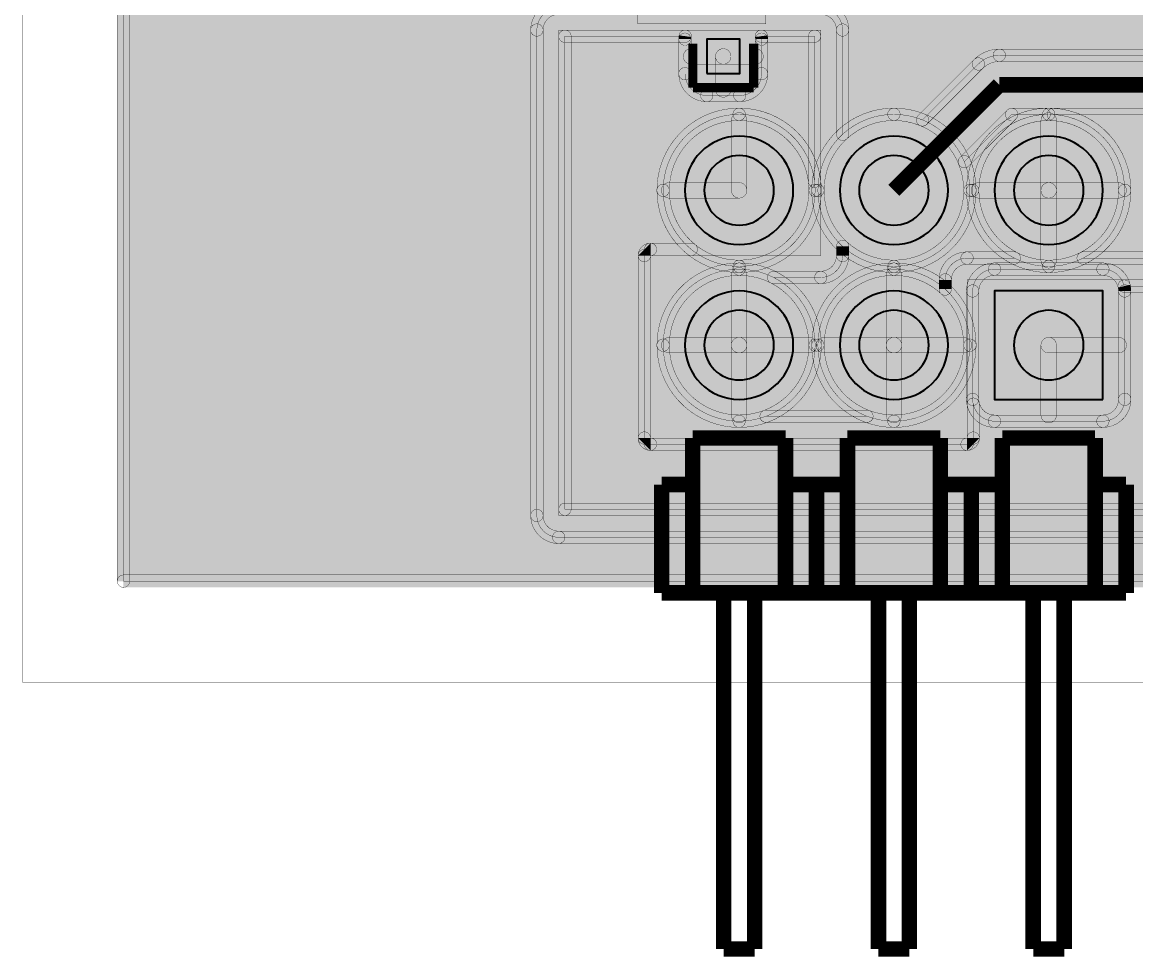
# Model space of a CAD drawing. Header units: millimetres. Extents: x -1.3 to 38.5, y -5.8 to 28.1.
# Drawn here: x -1.3 to 16.97, y -5.8 to 9.53 of the extents above; entities that cross this region are included whole.
import ezdxf

# ---------------------------------------------------------------- set-up
doc = ezdxf.new("R2010")
doc.units = ezdxf.units.MM
for name, color, linetype, true_color in [('Bottom Layer', 7, 'Continuous', 0x008400), ('Hole Layer', 7, 'Continuous', 0xc2c2c2), ('Top Layer', 7, 'Continuous', 0xff0000), ('Top Silkscreen Layer', 7, 'Continuous', 0x008484)]:
    doc.layers.add(name, color=color, linetype=linetype, true_color=true_color)

msp = doc.modelspace()

# ---------------------------------------------------------------- hatches: boundary and pattern name
at = {"layer": 'Bottom Layer'}
for points in [[(0.257, 25.642), (0.46, 25.642), (0.46, 0.358), (0.257, 0.358)], [(35.642, 25.642), (35.642, 0.358), (0.358, 0.358), (0.358, 25.642)], [(15.54, 5.523), (16.787, 6.77), (15.615, 8.015), (26.999, 8.015), (27.143, 7.871), (27.8, 7.242), (28.458, 7.9), (27.829, 8.558), (27.543, 8.843), (27.543, 8.843), (27.2, 8.985), (27.2, 8.985), (14.73, 8.985), (14.73, 8.985), (14.387, 8.843), (14.387, 8.843), (13.469, 7.925), (13, 8.017), (11.753, 6.77), (13, 5.523), (14.247, 6.77), (14.155, 7.239), (14.931, 8.015), (15.465, 8.015), (14.293, 6.77)], [(14.315, 8.915), (14.73, 9.087), (14.73, 8.884), (14.459, 8.771)], [(14.73, 8.884), (14.73, 9.087), (27.2, 9.087), (27.2, 8.884)], [(14.73, 8.884), (14.73, 9.087), (14.73, 9.087), (14.73, 8.884)], [(13.541, 7.854), (13.398, 7.997), (14.315, 8.915), (14.459, 8.771)], [(14.459, 8.771), (14.315, 8.915), (14.315, 8.915), (14.459, 8.771)], [(9.111, 6.77), (10.46, 8.119), (10.46, 7.916), (9.314, 6.77)], [(10.46, 8.119), (11.809, 6.77), (11.606, 6.77), (10.46, 7.916)], [(11.651, 6.77), (13, 8.119), (13, 7.916), (11.854, 6.77)], [(13, 8.119), (13.508, 8.02), (13.431, 7.831), (13, 7.916)], [(14.227, 7.168), (14.084, 7.311), (14.859, 8.087), (15.003, 7.943)], [(14.191, 6.77), (15.459, 8.116), (15.471, 7.913), (14.394, 6.77)], [(14.931, 7.913), (14.931, 8.116), (15.465, 8.116), (15.465, 7.913)], [(15.621, 8.116), (16.889, 6.77), (16.686, 6.77), (15.609, 7.913)], [(15.615, 7.913), (15.615, 8.116), (26.999, 8.116), (26.999, 7.913)], [(10.46, 5.523), (11.707, 6.77), (10.46, 8.017), (9.213, 6.77)], [(14.25, 7.278), (14.349, 6.77), (14.146, 6.77), (14.061, 7.201)], [(10.46, 5.421), (9.111, 6.77), (9.314, 6.77), (10.46, 5.624)], [(11.809, 6.77), (10.46, 5.421), (10.46, 5.624), (11.606, 6.77)], [(13, 5.421), (11.651, 6.77), (11.854, 6.77), (13, 5.624)], [(14.349, 6.77), (13, 5.421), (13, 5.624), (14.146, 6.77)], [(15.54, 5.421), (14.191, 6.77), (14.394, 6.77), (15.54, 5.624)], [(14.392, 6.643), (14.392, 6.897), (15.54, 6.897), (15.54, 6.643)], [(15.667, 5.622), (15.413, 5.622), (15.413, 6.77), (15.667, 6.77)], [(15.54, 6.643), (15.54, 6.897), (16.688, 6.897), (16.688, 6.643)], [(16.889, 6.77), (15.54, 5.421), (15.54, 5.624), (16.686, 6.77)], [(9.111, 4.23), (10.46, 5.579), (10.46, 5.376), (9.314, 4.23)], [(10.46, 5.579), (11.809, 4.23), (11.606, 4.23), (10.46, 5.376)], [(11.651, 4.23), (13, 5.579), (13, 5.376), (11.854, 4.23)], [(13, 5.579), (14.349, 4.23), (14.146, 4.23), (13, 5.376)], [(14.191, 5.119), (14.651, 5.579), (14.651, 5.376), (14.394, 5.119)], [(14.651, 5.376), (14.651, 5.579), (16.429, 5.579), (16.429, 5.376)], [(14.651, 5.376), (14.651, 5.579), (14.651, 5.579), (14.651, 5.376)], [(16.429, 5.579), (16.889, 5.119), (16.686, 5.119), (16.429, 5.376)], [(16.429, 5.376), (16.429, 5.579), (16.429, 5.579), (16.429, 5.376)], [(9.213, 4.23), (10.46, 2.983), (11.707, 4.23), (10.46, 5.477)], [(10.587, 4.23), (10.333, 4.23), (10.333, 5.378), (10.587, 5.378)], [(13, 2.983), (14.247, 4.23), (13, 5.477), (11.753, 4.23)], [(13.127, 4.23), (12.873, 4.23), (12.873, 5.378), (13.127, 5.378)], [(16.429, 2.983), (16.787, 3.341), (16.787, 5.119), (16.429, 5.477), (16.429, 5.477), (14.651, 5.477), (14.651, 5.477), (14.293, 5.119), (14.293, 3.341), (14.651, 2.983), (14.651, 2.983), (16.429, 2.983)], [(14.191, 5.119), (14.394, 5.119), (14.394, 3.341), (14.191, 3.341)], [(16.889, 3.341), (16.686, 3.341), (16.686, 5.119), (16.889, 5.119)], [(10.46, 2.881), (9.111, 4.23), (9.314, 4.23), (10.46, 3.084)], [(9.312, 4.103), (9.312, 4.357), (10.46, 4.357), (10.46, 4.103)], [(10.333, 4.23), (10.587, 4.23), (10.587, 3.082), (10.333, 3.082)], [(10.46, 4.103), (10.46, 4.357), (11.608, 4.357), (11.608, 4.103)], [(11.809, 4.23), (10.46, 2.881), (10.46, 3.084), (11.606, 4.23)], [(13, 2.881), (11.651, 4.23), (11.854, 4.23), (13, 3.084)], [(11.852, 4.103), (11.852, 4.357), (13, 4.357), (13, 4.103)], [(12.873, 4.23), (13.127, 4.23), (13.127, 3.082), (12.873, 3.082)], [(13, 4.103), (13, 4.357), (14.148, 4.357), (14.148, 4.103)], [(14.349, 4.23), (13, 2.881), (13, 3.084), (14.146, 4.23)], [(14.651, 2.881), (14.191, 3.341), (14.394, 3.341), (14.651, 3.084)], [(16.889, 3.341), (16.429, 2.881), (16.429, 3.084), (16.686, 3.341)], [(14.651, 2.881), (14.651, 3.084), (14.651, 3.084), (14.651, 2.881)], [(14.651, 2.881), (14.651, 3.084), (16.429, 3.084), (16.429, 2.881)], [(16.429, 2.881), (16.429, 3.084), (16.429, 3.084), (16.429, 2.881)], [(0.358, 0.257), (0.358, 0.46), (35.642, 0.46), (35.642, 0.257)]]:
    msp.add_hatch(color=256, dxfattribs=at).paths.add_polyline_path(points)
at = {"layer": 'Top Layer'}
for points in [[(0.257, 25.642), (0.46, 25.642), (0.46, 0.358), (0.257, 0.358)], [(35.642, 25.642), (35.642, 0.358), (0.358, 0.358), (0.358, 25.642), (24.873, 25.642), (24.847, 25.608), (23.17, 25.608), (22.812, 25.25), (22.812, 23.55), (23.17, 23.192), (24.282, 23.192), (24.282, 22.766), (24.198, 22.685), (23.372, 22.685), (23.085, 22.828), (22.295, 22.828), (22.145, 22.795), (21.995, 22.828), (21.205, 22.828), (20.847, 22.47), (20.847, 21.93), (21.205, 21.572), (21.995, 21.572), (22.145, 21.605), (22.295, 21.572), (23.085, 21.572), (23.372, 21.715), (24.198, 21.715), (24.292, 21.628), (24.205, 21.628), (23.847, 21.27), (23.847, 20.805), (19.843, 20.805), (19.5, 21.058), (19.5, 21.058), (19.028, 21.058), (19.028, 21.64), (18.67, 21.998), (18.13, 21.998), (17.772, 21.64), (17.772, 21.058), (17.103, 21.058), (17.103, 21.058), (16.745, 20.7), (16.745, 20.7), (16.745, 19.755), (16.033, 19.755), (16.041, 19.83), (16.041, 20.37), (15.683, 20.728), (15.117, 20.728), (14.967, 20.695), (14.817, 20.728), (14.252, 20.728), (13.893, 20.37), (13.893, 19.83), (14.049, 19.535), (14.049, 19.528), (14.015, 19.528), (13.729, 19.385), (8.618, 19.385), (8.618, 19.385), (8.275, 19.243), (8.275, 19.243), (8.007, 18.975), (8.007, 18.975), (7.865, 18.632), (7.865, 18.632), (7.865, 18.49), (7.717, 18.2), (7.717, 17.2), (8.075, 16.842), (8.625, 16.842), (8.825, 16.903), (9.025, 16.842), (9.575, 16.842), (9.642, 16.848), (9.542, 16.6), (9.542, 16.6), (9.542, 16.258), (8.8, 16.258), (8.8, 16.258), (8.442, 15.9), (8.442, 15.9), (8.442, 15.758), (8.075, 15.758), (8.075, 15.758), (7.717, 15.4), (7.717, 14.4), (7.865, 14.11), (7.865, 14.032), (7.826, 13.87), (7.826, 13.33), (8.184, 12.972), (8.442, 12.972), (8.442, 12.927), (8.375, 12.933), (6.965, 12.933), (6.965, 12.933), (6.607, 12.575), (6.607, 12.575), (6.607, 11.225), (6.607, 11.225), (6.965, 10.867), (8.375, 10.867), (8.375, 10.867), (8.442, 10.873), (8.442, 9.758), (7.5, 9.758), (7.5, 9.758), (7.142, 9.4), (7.142, 9.4), (7.142, 1.436), (7.142, 1.436), (7.5, 1.078), (7.5, 1.078), (19.1, 1.078), (19.1, 1.078), (19.458, 1.436), (19.458, 1.436), (19.458, 3.642), (25.142, 3.642), (25.142, 3.594), (24.935, 3.628), (24.3, 3.083), (23.665, 3.628), (23.03, 3.083), (22.395, 3.628), (21.753, 2.986), (21.753, 1.604), (22.395, 0.962), (23.03, 1.507), (23.665, 0.962), (24.3, 1.507), (24.935, 0.962), (25.142, 0.996), (25.142, 0.9), (25.142, 0.9), (25.5, 0.542), (25.5, 0.542), (27.4, 0.542), (27.4, 0.542), (27.758, 0.9), (27.758, 0.9), (27.758, 5.708), (27.758, 5.708), (27.4, 6.066), (27.4, 6.066), (21.308, 6.066), (21.308, 6.8), (20.95, 7.158), (20.05, 7.158), (19.692, 6.8), (19.692, 6.066), (17.693, 6.066), (17.693, 6.066), (17.335, 5.708), (17.335, 5.708), (17.335, 5.658), (16.105, 5.658), (16.787, 6.77), (15.54, 8.017), (14.293, 6.77), (14.975, 5.658), (14.2, 5.658), (14.2, 5.658), (13.842, 5.3), (13.842, 5.3), (13.842, 5.15), (13, 5.477), (11.753, 4.23), (12.557, 3.064), (10.903, 3.064), (11.707, 4.23), (11.025, 5.342), (11.8, 5.342), (11.8, 5.342), (12.158, 5.7), (12.158, 5.7), (12.158, 5.85), (13, 5.523), (14.247, 6.77), (13, 8.017), (12.158, 7.69), (12.158, 9.4), (12.158, 9.4), (11.8, 9.758), (11.258, 9.758), (11.258, 12.206), (11.6, 11.954), (11.6, 11.954), (13.187, 11.954), (13.142, 11.78), (13.142, 11.42), (13.5, 11.062), (14.144, 11.062), (14.5, 10.742), (14.5, 10.742), (16.8, 10.742), (16.8, 10.742), (17.158, 11.1), (17.158, 11.1), (17.158, 15.042), (19.442, 15.042), (19.442, 13.658), (18.3, 13.658), (18.3, 13.658), (17.942, 13.3), (17.942, 13.3), (17.942, 9.8), (17.942, 9.8), (18.3, 9.442), (23, 9.442), (23, 9.442), (23.207, 9.508), (23.207, 8.846), (23.03, 8.493), (22.395, 9.038), (21.753, 8.396), (21.753, 7.014), (22.395, 6.372), (23.03, 6.917), (23.665, 6.372), (24.3, 6.917), (24.935, 6.372), (25.57, 6.917), (26.205, 6.372), (26.847, 7.014), (26.847, 7.22), (27.605, 7.22), (27.605, 7.22), (27.754, 7.243), (27.8, 7.242), (28.458, 7.9), (27.8, 8.558), (27.209, 8.19), (26.847, 8.19), (26.847, 8.396), (26.751, 8.735), (26.751, 8.934), (26.907, 9.23), (26.907, 9.77), (26.688, 10.1), (26.907, 10.43), (26.907, 10.97), (26.549, 11.328), (25.983, 11.328), (25.833, 11.295), (25.683, 11.328), (25.117, 11.328), (24.759, 10.97), (24.759, 10.43), (24.915, 10.134), (24.915, 10.066), (24.759, 9.77), (24.759, 9.545), (24.592, 9.378), (24.592, 9.378), (24.45, 9.035), (24.45, 9.035), (24.45, 8.817), (24.3, 8.493), (24.123, 8.846), (24.123, 11.175), (24.29, 11.342), (28.4, 11.342), (28.4, 11.342), (28.724, 11.476), (28.724, 11.476), (29.024, 11.776), (29.024, 11.776), (29.074, 11.836), (29.1, 11.835), (29.3, 11.881), (29.5, 11.835), (29.7, 11.881), (29.9, 11.835), (30.1, 11.881), (30.3, 11.835), (30.5, 11.881), (30.7, 11.835), (30.9, 11.881), (31.1, 11.835), (31.3, 11.881), (31.5, 11.835), (31.958, 12.293), (31.958, 12.742), (32.407, 12.742), (32.865, 13.2), (32.819, 13.401), (32.865, 13.601), (32.819, 13.8), (32.865, 14), (32.819, 14.2), (32.865, 14.4), (32.865, 14.417), (33.4, 14.142), (34.058, 14.8), (33.4, 15.458), (33.39, 15.458), (33.324, 15.524), (33.324, 15.524), (33.291, 15.554), (33.291, 15.554), (33.558, 15.9), (33.558, 15.9), (33.558, 16.872), (34.24, 16.872), (34.598, 17.23), (34.598, 17.77), (34.598, 17.77), (34.24, 18.128), (33.558, 18.128), (33.558, 20.5), (33.558, 20.5), (33.2, 20.858), (33.2, 20.858), (27.956, 20.858), (27.956, 22.566), (28.6, 22.042), (29.073, 22.242), (29.94, 22.242), (29.94, 22.242), (30.264, 22.376), (30.264, 22.376), (31.174, 23.286), (31.64, 23.192), (32.848, 24.4), (31.64, 25.608), (30.432, 24.4), (30.526, 23.934), (29.75, 23.158), (29.073, 23.158), (29.035, 23.194), (29.1, 23.192), (30.308, 24.4), (29.1, 25.608), (27.956, 24.787), (27.956, 25.409), (27.956, 25.409), (27.87, 25.642)], [(7.04, 9.4), (7.5, 9.86), (7.5, 9.657), (7.243, 9.4)], [(11.8, 9.86), (12.26, 9.4), (12.057, 9.4), (11.8, 9.657)], [(7.04, 9.4), (7.243, 9.4), (7.243, 9.4), (7.04, 9.4)], [(7.04, 9.4), (7.243, 9.4), (7.243, 1.436), (7.04, 1.436)], [(7.602, 9.197), (7.602, 9.4), (9.575, 9.4), (9.575, 9.197)], [(10.825, 9.197), (10.825, 9.4), (11.698, 9.4), (11.698, 9.197)], [(12.26, 7.69), (12.057, 7.69), (12.057, 9.4), (12.26, 9.4)], [(12.057, 9.4), (12.26, 9.4), (12.26, 9.4), (12.057, 9.4)], [(7.5, 9.298), (7.703, 9.298), (7.703, 1.538), (7.5, 1.538)], [(26.428, 1.002), (26.847, 1.604), (26.847, 2.986), (26.205, 3.628), (25.602, 3.206), (25.602, 4), (25.5, 4.102), (25.5, 4.102), (19.1, 4.102), (19.1, 4.102), (18.998, 4), (18.998, 4), (18.998, 1.538), (7.602, 1.538), (7.602, 9.298), (9.575, 9.298), (9.572, 9.25), (9.572, 8.684), (9.93, 8.326), (10.47, 8.326), (10.828, 8.684), (10.828, 9.25), (10.825, 9.298), (11.698, 9.298), (11.698, 6.917), (10.46, 8.017), (9.213, 6.77), (9.674, 5.802), (9.006, 5.802), (9.006, 5.802), (8.904, 5.7), (8.904, 5.7), (8.904, 2.706), (8.904, 2.706), (9.006, 2.604), (9.006, 2.604), (14.2, 2.604), (14.302, 2.706), (14.302, 2.706), (14.302, 3.262), (14.651, 2.983), (14.651, 2.983), (16.429, 2.983), (16.429, 2.983), (16.787, 3.341), (16.787, 5.119), (16.778, 5.198), (17.693, 5.198), (17.693, 5.198), (17.794, 5.3), (17.794, 5.3), (17.794, 5.606), (19.757, 5.606), (19.692, 5.4), (19.692, 4.6), (20.05, 4.242), (20.95, 4.242), (21.308, 4.6), (21.308, 5.4), (21.243, 5.606), (27.298, 5.606), (27.298, 1.002)], [(9.47, 9.25), (9.474, 9.312), (9.676, 9.285), (9.673, 9.25)], [(9.47, 9.25), (9.673, 9.25), (9.673, 8.684), (9.47, 8.684)], [(10.926, 9.312), (10.93, 9.25), (10.727, 9.25), (10.724, 9.285)], [(10.93, 8.684), (10.727, 8.684), (10.727, 9.25), (10.93, 9.25)], [(11.597, 9.298), (11.8, 9.298), (11.8, 6.917), (11.597, 6.917)], [(9.671, 8.84), (9.671, 9.094), (10.2, 9.094), (10.2, 8.84)], [(10.073, 8.967), (10.327, 8.967), (10.327, 8.425), (10.073, 8.425)], [(10.2, 8.84), (10.2, 9.094), (10.729, 9.094), (10.729, 8.84)], [(9.93, 8.225), (9.47, 8.684), (9.673, 8.684), (9.93, 8.428)], [(10.93, 8.684), (10.47, 8.225), (10.47, 8.428), (10.727, 8.684)], [(9.93, 8.225), (9.93, 8.428), (10.47, 8.428), (10.47, 8.225)], [(9.111, 6.77), (10.46, 8.119), (10.46, 7.916), (9.314, 6.77)], [(10.46, 8.119), (11.799, 6.929), (11.598, 6.905), (10.46, 7.916)], [(12.09, 7.765), (13, 8.119), (13, 7.916), (12.227, 7.615)], [(13, 8.119), (14.349, 6.77), (14.146, 6.77), (13, 7.916)], [(14.191, 6.77), (15.54, 8.119), (15.54, 7.916), (14.394, 6.77)], [(15.54, 8.119), (16.889, 6.77), (16.686, 6.77), (15.54, 7.916)], [(10.587, 6.77), (10.333, 6.77), (10.333, 7.918), (10.587, 7.918)], [(15.667, 6.77), (15.413, 6.77), (15.413, 7.918), (15.667, 7.918)], [(9.61, 5.723), (9.111, 6.77), (9.314, 6.77), (9.738, 5.881)], [(9.312, 6.643), (9.312, 6.897), (10.46, 6.897), (10.46, 6.643)], [(14.349, 6.77), (13, 5.421), (13, 5.624), (14.146, 6.77)], [(14.929, 5.568), (14.191, 6.77), (14.394, 6.77), (15.021, 5.749)], [(14.392, 6.643), (14.392, 6.897), (15.54, 6.897), (15.54, 6.643)], [(15.54, 6.643), (15.54, 6.897), (16.688, 6.897), (16.688, 6.643)], [(16.889, 6.77), (16.151, 5.568), (16.059, 5.749), (16.686, 6.77)], [(8.803, 5.7), (9.006, 5.903), (9.006, 5.7)], [(9.006, 5.7), (9.006, 5.903), (9.674, 5.903), (9.674, 5.7)], [(9.006, 5.7), (9.006, 5.903), (9.006, 5.903), (9.006, 5.7)], [(12.26, 5.7), (12.057, 5.7), (12.057, 5.85), (12.26, 5.85)], [(13, 5.421), (12.09, 5.775), (12.227, 5.925), (13, 5.624)], [(8.803, 5.7), (9.006, 5.7), (9.006, 5.7), (8.803, 5.7)], [(8.803, 5.7), (9.006, 5.7), (9.006, 2.706), (8.803, 2.706)], [(12.26, 5.7), (11.8, 5.24), (11.8, 5.443), (12.057, 5.7)], [(12.26, 5.7), (12.057, 5.7), (12.057, 5.7), (12.26, 5.7)], [(13.74, 5.3), (14.2, 5.76), (14.2, 5.557), (13.943, 5.3)], [(14.2, 5.557), (14.2, 5.76), (14.975, 5.76), (14.975, 5.557)], [(14.2, 5.557), (14.2, 5.76), (14.2, 5.76), (14.2, 5.557)], [(16.105, 5.557), (16.105, 5.76), (17.335, 5.76), (17.335, 5.557)], [(11.651, 4.23), (13, 5.579), (13, 5.376), (11.854, 4.23)], [(13, 5.579), (13.91, 5.225), (13.773, 5.075), (13, 5.376)], [(11.071, 5.432), (11.809, 4.23), (11.606, 4.23), (10.979, 5.251)], [(11.025, 5.24), (11.025, 5.443), (11.8, 5.443), (11.8, 5.24)], [(11.8, 5.24), (11.8, 5.443), (11.8, 5.443), (11.8, 5.24)], [(13.127, 4.23), (12.873, 4.23), (12.873, 5.378), (13.127, 5.378)], [(13.74, 5.3), (13.943, 5.3), (13.943, 5.3), (13.74, 5.3)], [(13.74, 5.3), (13.943, 5.3), (13.943, 5.15), (13.74, 5.15)], [(16.778, 5.097), (16.778, 5.3), (17.693, 5.3), (17.693, 5.097)], [(16.877, 5.221), (16.889, 5.119), (16.686, 5.119), (16.679, 5.176)], [(16.889, 3.341), (16.686, 3.341), (16.686, 5.119), (16.889, 5.119)], [(10.46, 4.103), (10.46, 4.357), (11.608, 4.357), (11.608, 4.103)], [(11.809, 4.23), (10.939, 2.969), (10.867, 3.159), (11.606, 4.23)], [(12.521, 2.969), (11.651, 4.23), (11.854, 4.23), (12.593, 3.159)], [(11.852, 4.103), (11.852, 4.357), (13, 4.357), (13, 4.103)], [(15.413, 4.23), (15.667, 4.23), (15.667, 3.082), (15.413, 3.082)], [(15.54, 4.103), (15.54, 4.357), (16.688, 4.357), (16.688, 4.103)], [(16.889, 3.341), (16.429, 2.881), (16.429, 3.084), (16.686, 3.341)], [(10.903, 2.963), (10.903, 3.166), (12.557, 3.166), (12.557, 2.963)], [(14.403, 2.706), (14.2, 2.706), (14.2, 3.262), (14.403, 3.262)], [(14.651, 2.881), (14.203, 3.24), (14.401, 3.285), (14.651, 3.084)], [(14.651, 2.881), (14.651, 3.084), (14.651, 3.084), (14.651, 2.881)], [(14.651, 2.881), (14.651, 3.084), (16.429, 3.084), (16.429, 2.881)], [(16.429, 2.881), (16.429, 3.084), (16.429, 3.084), (16.429, 2.881)], [(8.803, 2.706), (9.006, 2.706), (9.006, 2.706), (8.803, 2.706)], [(9.006, 2.503), (8.803, 2.706), (9.006, 2.706)], [(9.006, 2.503), (9.006, 2.706), (9.006, 2.706), (9.006, 2.503)], [(9.006, 2.503), (9.006, 2.706), (14.2, 2.706), (14.2, 2.503)], [(14.403, 2.706), (14.2, 2.503), (14.2, 2.706)], [(14.403, 2.706), (14.2, 2.706), (14.2, 2.706), (14.403, 2.706)], [(7.602, 1.436), (7.602, 1.639), (18.998, 1.639), (18.998, 1.436)], [(7.243, 1.436), (7.04, 1.436), (7.04, 1.436), (7.243, 1.436)], [(7.5, 0.976), (7.04, 1.436), (7.243, 1.436), (7.5, 1.179)], [(7.5, 0.976), (7.5, 1.179), (7.5, 1.179), (7.5, 0.976)], [(7.5, 0.976), (7.5, 1.179), (19.1, 1.179), (19.1, 0.976)], [(0.358, 0.257), (0.358, 0.46), (35.642, 0.46), (35.642, 0.257)]]:
    msp.add_hatch(color=256, dxfattribs=at).paths.add_polyline_path(points)

# ---------------------------------------------------------------- linework, layer by layer
at = {"layer": 'Bottom Layer', "const_width": 0.00508}
for points in [[(-0.7, 28.1), (-0.7, -0.7), (38.5, -0.7), (38.5, 28.1)], [(35.642, 25.642), (35.642, 0.358), (0.358, 0.358), (0.358, 25.642)]]:
    msp.add_lwpolyline(points, close=True, dxfattribs=at)
for points in [[(0.257, 25.642, -1), (0.46, 25.642), (0.46, 0.358, -1), (0.257, 0.358)], [(14.315, 8.915, -0.198912), (14.73, 9.087, -1), (14.73, 8.884, 0.198912), (14.459, 8.771, -1)], [(14.73, 8.884, -1), (14.73, 9.087), (27.2, 9.087, -1), (27.2, 8.884)], [(14.73, 8.884, -1), (14.73, 9.087), (14.73, 9.087, -1), (14.73, 8.884)], [(13.541, 7.854, -1), (13.398, 7.997), (14.315, 8.915, -1), (14.459, 8.771)], [(14.459, 8.771, -1), (14.315, 8.915), (14.315, 8.915, -1), (14.459, 8.771)], [(9.111, 6.77, -0.414214), (10.46, 8.119, -1), (10.46, 7.916, 0.414214), (9.314, 6.77, -1)], [(10.46, 8.119, -0.414214), (11.809, 6.77, -1), (11.606, 6.77, 0.414214), (10.46, 7.916, -1)], [(11.651, 6.77, -0.414214), (13, 8.119, -1), (13, 7.916, 0.414214), (11.854, 6.77, -1)], [(13, 8.119, -0.096765), (13.508, 8.02, -1), (13.431, 7.831, 0.096765), (13, 7.916, -1)], [(14.227, 7.168, -1), (14.084, 7.311), (14.859, 8.087, -1), (15.003, 7.943)], [(14.191, 6.77, -0.39663), (15.459, 8.116, -1), (15.471, 7.913, 0.39663), (14.394, 6.77, -1)], [(14.931, 7.913, -1), (14.931, 8.116), (15.465, 8.116, -1), (15.465, 7.913)], [(15.621, 8.116, -0.39663), (16.889, 6.77, -1), (16.686, 6.77, 0.39663), (15.609, 7.913, -1)], [(15.615, 7.913, -1), (15.615, 8.116), (26.999, 8.116, -1), (26.999, 7.913)], [(10.46, 5.523, 0.414214), (11.707, 6.77, 0.414214), (10.46, 8.017, 0.414214), (9.213, 6.77, 0.414214)], [(14.25, 7.278, -0.096765), (14.349, 6.77, -1), (14.146, 6.77, 0.096765), (14.061, 7.201, -1)], [(10.46, 5.421, -0.414214), (9.111, 6.77, -1), (9.314, 6.77, 0.414214), (10.46, 5.624, -1)], [(11.809, 6.77, -0.414214), (10.46, 5.421, -1), (10.46, 5.624, 0.414214), (11.606, 6.77, -1)], [(13, 5.421, -0.414214), (11.651, 6.77, -1), (11.854, 6.77, 0.414214), (13, 5.624, -1)], [(14.349, 6.77, -0.414214), (13, 5.421, -1), (13, 5.624, 0.414214), (14.146, 6.77, -1)], [(15.54, 5.421, -0.414214), (14.191, 6.77, -1), (14.394, 6.77, 0.414214), (15.54, 5.624, -1)], [(14.392, 6.643, -1), (14.392, 6.897), (15.54, 6.897, -1), (15.54, 6.643)], [(15.54, 6.643, -1), (15.54, 6.897), (16.688, 6.897, -1), (16.688, 6.643)], [(15.667, 5.622, -1), (15.413, 5.622), (15.413, 6.77, -1), (15.667, 6.77)], [(16.889, 6.77, -0.414214), (15.54, 5.421, -1), (15.54, 5.624, 0.414214), (16.686, 6.77, -1)], [(9.111, 4.23, -0.414214), (10.46, 5.579, -1), (10.46, 5.376, 0.414214), (9.314, 4.23, -1)], [(10.587, 4.23, -1), (10.333, 4.23), (10.333, 5.378, -1), (10.587, 5.378)], [(10.46, 5.579, -0.414214), (11.809, 4.23, -1), (11.606, 4.23, 0.414214), (10.46, 5.376, -1)], [(11.651, 4.23, -0.414214), (13, 5.579, -1), (13, 5.376, 0.414214), (11.854, 4.23, -1)], [(13.127, 4.23, -1), (12.873, 4.23), (12.873, 5.378, -1), (13.127, 5.378)], [(13, 5.579, -0.414214), (14.349, 4.23, -1), (14.146, 4.23, 0.414214), (13, 5.376, -1)], [(14.191, 5.119, -0.414214), (14.651, 5.579, -1), (14.651, 5.376, 0.414214), (14.394, 5.119, -1)], [(14.651, 5.376, -1), (14.651, 5.579), (16.429, 5.579, -1), (16.429, 5.376)], [(14.651, 5.376, -1), (14.651, 5.579), (14.651, 5.579, -1), (14.651, 5.376)], [(16.429, 5.579, -0.414214), (16.889, 5.119, -1), (16.686, 5.119, 0.414214), (16.429, 5.376, -1)], [(16.429, 5.376, -1), (16.429, 5.579), (16.429, 5.579, -1), (16.429, 5.376)], [(9.213, 4.23, 0.414214), (10.46, 2.983, 0.414214), (11.707, 4.23, 0.414214), (10.46, 5.477, 0.414214)], [(13, 2.983, 0.414214), (14.247, 4.23, 0.414214), (13, 5.477, 0.414214), (11.753, 4.23, 0.414214)], [(16.429, 2.983, 0.414214), (16.787, 3.341), (16.787, 5.119, 0.414214), (16.429, 5.477), (16.429, 5.477), (14.651, 5.477), (14.651, 5.477, 0.414214), (14.293, 5.119), (14.293, 3.341, 0.414214), (14.651, 2.983), (14.651, 2.983), (16.429, 2.983)], [(14.191, 5.119, -1), (14.394, 5.119), (14.394, 3.341, -1), (14.191, 3.341)], [(16.889, 3.341, -1), (16.686, 3.341), (16.686, 5.119, -1), (16.889, 5.119)], [(10.46, 2.881, -0.414214), (9.111, 4.23, -1), (9.314, 4.23, 0.414214), (10.46, 3.084, -1)], [(9.312, 4.103, -1), (9.312, 4.357), (10.46, 4.357, -1), (10.46, 4.103)], [(10.46, 4.103, -1), (10.46, 4.357), (11.608, 4.357, -1), (11.608, 4.103)], [(10.333, 4.23, -1), (10.587, 4.23), (10.587, 3.082, -1), (10.333, 3.082)], [(11.809, 4.23, -0.414214), (10.46, 2.881, -1), (10.46, 3.084, 0.414214), (11.606, 4.23, -1)], [(13, 2.881, -0.414214), (11.651, 4.23, -1), (11.854, 4.23, 0.414214), (13, 3.084, -1)], [(11.852, 4.103, -1), (11.852, 4.357), (13, 4.357, -1), (13, 4.103)], [(13, 4.103, -1), (13, 4.357), (14.148, 4.357, -1), (14.148, 4.103)], [(12.873, 4.23, -1), (13.127, 4.23), (13.127, 3.082, -1), (12.873, 3.082)], [(14.349, 4.23, -0.414214), (13, 2.881, -1), (13, 3.084, 0.414214), (14.146, 4.23, -1)], [(14.651, 2.881, -0.414214), (14.191, 3.341, -1), (14.394, 3.341, 0.414214), (14.651, 3.084, -1)], [(16.889, 3.341, -0.414214), (16.429, 2.881, -1), (16.429, 3.084, 0.414214), (16.686, 3.341, -1)], [(14.651, 2.881, -1), (14.651, 3.084), (14.651, 3.084, -1), (14.651, 2.881)], [(14.651, 2.881, -1), (14.651, 3.084), (16.429, 3.084, -1), (16.429, 2.881)], [(16.429, 2.881, -1), (16.429, 3.084), (16.429, 3.084, -1), (16.429, 2.881)], [(0.358, 0.257, -1), (0.358, 0.46), (35.642, 0.46, -1), (35.642, 0.257)]]:
    msp.add_lwpolyline(points, format="xyb", close=True, dxfattribs=at)
msp.add_lwpolyline([(27.2, 8.985), (14.73, 8.985), (14.73, 8.985, 0.198912), (14.387, 8.843), (14.387, 8.843), (13.469, 7.925, 0.096765), (13, 8.017, 0.414214), (11.753, 6.77, 0.414214), (13, 5.523, 0.414214), (14.247, 6.77, 0.096765), (14.155, 7.239), (14.931, 8.015), (15.465, 8.015, 0.39663), (14.293, 6.77, 0.414214), (15.54, 5.523, 0.414214), (16.787, 6.77, 0.39663), (15.615, 8.015), (26.999, 8.015)], format="xyb", dxfattribs=at)
at = {"layer": 'Bottom Layer', "const_width": 0.254}
for points in [[(13, 6.77), (14.73, 8.5)], [(14.73, 8.5), (27.2, 8.5)]]:
    msp.add_lwpolyline(points, dxfattribs=at)
at = {"layer": 'Bottom Layer'}
for points in [[(9.571, 6.77, 1), (11.349, 6.77, 1)], [(12.111, 6.77, 1), (13.889, 6.77, 1)], [(14.651, 6.77, 1), (16.429, 6.77, 1)], [(9.571, 4.23, 1), (11.349, 4.23, 1)], [(12.111, 4.23, 1), (13.889, 4.23, 1)]]:
    msp.add_lwpolyline(points, format="xyb", close=True, dxfattribs=at)
msp.add_lwpolyline([(16.429, 3.341), (16.429, 5.119), (14.651, 5.119), (14.651, 3.341)], close=True, dxfattribs=at)
at = {"layer": 'Hole Layer'}
for points in [[(9.889, 6.77, 1), (11.032, 6.77, 1)], [(12.429, 6.77, 1), (13.572, 6.77, 1)], [(14.969, 6.77, 1), (16.112, 6.77, 1)], [(9.889, 4.23, 1), (11.032, 4.23, 1)], [(12.429, 4.23, 1), (13.572, 4.23, 1)], [(14.969, 4.23, 1), (16.112, 4.23, 1)]]:
    msp.add_lwpolyline(points, format="xyb", close=True, dxfattribs=at)
at = {"layer": 'Top Layer', "const_width": 0.00508}
for points in [[(-1.3, 27.5), (-1.3, -1.3), (37.9, -1.3), (37.9, 27.5)], [(8.8, 15.9), (9.8, 15.9), (9.8, 13), (10.9, 13), (10.9, 9.5), (8.8, 9.5)], [(11.8, 5.7), (11.8, 9.4), (7.5, 9.4), (7.5, 1.436), (19.1, 1.436), (19.1, 4), (25.5, 4), (25.5, 0.9), (27.4, 0.9), (27.4, 5.708), (17.693, 5.708), (17.693, 5.3), (14.2, 5.3), (14.2, 2.706), (9.006, 2.706), (9.006, 5.7)]]:
    msp.add_lwpolyline(points, close=True, dxfattribs=at)
for points in [[(0.257, 25.642, -1), (0.46, 25.642), (0.46, 0.358, -1), (0.257, 0.358)], [(7.04, 9.4, -0.414214), (7.5, 9.86, -1), (7.5, 9.657, 0.414214), (7.243, 9.4, -1)], [(11.8, 9.86, -0.414214), (12.26, 9.4, -1), (12.057, 9.4, 0.414214), (11.8, 9.657, -1)], [(7.04, 9.4, -1), (7.243, 9.4), (7.243, 9.4, -1), (7.04, 9.4)], [(7.04, 9.4, -1), (7.243, 9.4), (7.243, 1.436, -1), (7.04, 1.436)], [(12.26, 7.69, -1), (12.057, 7.69), (12.057, 9.4, -1), (12.26, 9.4)], [(12.057, 9.4, -1), (12.26, 9.4), (12.26, 9.4, -1), (12.057, 9.4)], [(7.5, 9.298, -1), (7.703, 9.298), (7.703, 1.538, -1), (7.5, 1.538)], [(7.602, 9.197, -1), (7.602, 9.4), (9.575, 9.4, -1), (9.575, 9.197)], [(9.47, 9.25, -0.033894), (9.474, 9.312, -1), (9.676, 9.285, 0.033894), (9.673, 9.25, -1)], [(9.47, 9.25, -1), (9.673, 9.25), (9.673, 8.684, -1), (9.47, 8.684)], [(10.926, 9.312, -0.033894), (10.93, 9.25, -1), (10.727, 9.25, 0.033894), (10.724, 9.285, -1)], [(10.825, 9.197, -1), (10.825, 9.4), (11.698, 9.4, -1), (11.698, 9.197)], [(10.93, 8.684, -1), (10.727, 8.684), (10.727, 9.25, -1), (10.93, 9.25)], [(11.597, 9.298, -1), (11.8, 9.298), (11.8, 6.917, -1), (11.597, 6.917)], [(9.671, 8.84, -1), (9.671, 9.094), (10.2, 9.094, -1), (10.2, 8.84)], [(10.073, 8.967, -1), (10.327, 8.967), (10.327, 8.425, -1), (10.073, 8.425)], [(10.2, 8.84, -1), (10.2, 9.094), (10.729, 9.094, -1), (10.729, 8.84)], [(9.93, 8.225, -0.414214), (9.47, 8.684, -1), (9.673, 8.684, 0.414214), (9.93, 8.428, -1)], [(10.93, 8.684, -0.414214), (10.47, 8.225, -1), (10.47, 8.428, 0.414214), (10.727, 8.684, -1)], [(9.93, 8.225, -1), (9.93, 8.428), (10.47, 8.428, -1), (10.47, 8.225)], [(9.111, 6.77, -0.414214), (10.46, 8.119, -1), (10.46, 7.916, 0.414214), (9.314, 6.77, -1)], [(10.587, 6.77, -1), (10.333, 6.77), (10.333, 7.918, -1), (10.587, 7.918)], [(10.46, 8.119, -0.379944), (11.799, 6.929, -1), (11.598, 6.905, 0.379944), (10.46, 7.916, -1)], [(12.09, 7.765, -0.187398), (13, 8.119, -1), (13, 7.916, 0.187398), (12.227, 7.615, -1)], [(13, 8.119, -0.414214), (14.349, 6.77, -1), (14.146, 6.77, 0.414214), (13, 7.916, -1)], [(14.191, 6.77, -0.414214), (15.54, 8.119, -1), (15.54, 7.916, 0.414214), (14.394, 6.77, -1)], [(15.667, 6.77, -1), (15.413, 6.77), (15.413, 7.918, -1), (15.667, 7.918)], [(15.54, 8.119, -0.414214), (16.889, 6.77, -1), (16.686, 6.77, 0.414214), (15.54, 7.916, -1)], [(9.61, 5.723, -0.226006), (9.111, 6.77, -1), (9.314, 6.77, 0.226006), (9.738, 5.881, -1)], [(9.312, 6.643, -1), (9.312, 6.897), (10.46, 6.897, -1), (10.46, 6.643)], [(14.349, 6.77, -0.414214), (13, 5.421, -1), (13, 5.624, 0.414214), (14.146, 6.77, -1)], [(14.929, 5.568, -0.282335), (14.191, 6.77, -1), (14.394, 6.77, 0.282335), (15.021, 5.749, -1)], [(14.392, 6.643, -1), (14.392, 6.897), (15.54, 6.897, -1), (15.54, 6.643)], [(15.54, 6.643, -1), (15.54, 6.897), (16.688, 6.897, -1), (16.688, 6.643)], [(16.889, 6.77, -0.282335), (16.151, 5.568, -1), (16.059, 5.749, 0.282335), (16.686, 6.77, -1)], [(8.803, 5.7, -0.414214), (9.006, 5.903, -1), (9.006, 5.7, -1)], [(9.006, 5.7, -1), (9.006, 5.903), (9.674, 5.903, -1), (9.674, 5.7)], [(9.006, 5.7, -1), (9.006, 5.903), (9.006, 5.903, -1), (9.006, 5.7)], [(12.26, 5.7, -1), (12.057, 5.7), (12.057, 5.85, -1), (12.26, 5.85)], [(13, 5.421, -0.187398), (12.09, 5.775, -1), (12.227, 5.925, 0.187398), (13, 5.624, -1)], [(8.803, 5.7, -1), (9.006, 5.7), (9.006, 5.7, -1), (8.803, 5.7)], [(8.803, 5.7, -1), (9.006, 5.7), (9.006, 2.706, -1), (8.803, 2.706)], [(12.26, 5.7, -0.414214), (11.8, 5.24, -1), (11.8, 5.443, 0.414214), (12.057, 5.7, -1)], [(12.26, 5.7, -1), (12.057, 5.7), (12.057, 5.7, -1), (12.26, 5.7)], [(13.74, 5.3, -0.414214), (14.2, 5.76, -1), (14.2, 5.557, 0.414214), (13.943, 5.3, -1)], [(14.2, 5.557, -1), (14.2, 5.76), (14.975, 5.76, -1), (14.975, 5.557)], [(14.2, 5.557, -1), (14.2, 5.76), (14.2, 5.76, -1), (14.2, 5.557)], [(16.105, 5.557, -1), (16.105, 5.76), (17.335, 5.76, -1), (17.335, 5.557)], [(11.651, 4.23, -0.414214), (13, 5.579, -1), (13, 5.376, 0.414214), (11.854, 4.23, -1)], [(13.127, 4.23, -1), (12.873, 4.23), (12.873, 5.378, -1), (13.127, 5.378)], [(13, 5.579, -0.187402), (13.91, 5.225, -1), (13.773, 5.075, 0.187402), (13, 5.376, -1)], [(11.071, 5.432, -0.28234), (11.809, 4.23, -1), (11.606, 4.23, 0.28234), (10.979, 5.251, -1)], [(11.025, 5.24, -1), (11.025, 5.443), (11.8, 5.443, -1), (11.8, 5.24)], [(11.8, 5.24, -1), (11.8, 5.443), (11.8, 5.443, -1), (11.8, 5.24)], [(13.74, 5.3, -1), (13.943, 5.3), (13.943, 5.3, -1), (13.74, 5.3)], [(13.74, 5.3, -1), (13.943, 5.3), (13.943, 5.15, -1), (13.74, 5.15)], [(16.877, 5.221, -0.055952), (16.889, 5.119, -1), (16.686, 5.119, 0.055952), (16.679, 5.176, -1)], [(16.778, 5.097, -1), (16.778, 5.3), (17.693, 5.3, -1), (17.693, 5.097)], [(16.889, 3.341, -1), (16.686, 3.341), (16.686, 5.119, -1), (16.889, 5.119)], [(10.46, 4.103, -1), (10.46, 4.357), (11.608, 4.357, -1), (11.608, 4.103)], [(11.809, 4.23, -0.311465), (10.939, 2.969, -1), (10.867, 3.159, 0.311465), (11.606, 4.23, -1)], [(12.521, 2.969, -0.311465), (11.651, 4.23, -1), (11.854, 4.23, 0.311465), (12.593, 3.159, -1)], [(11.852, 4.103, -1), (11.852, 4.357), (13, 4.357, -1), (13, 4.103)], [(15.54, 4.103, -1), (15.54, 4.357), (16.688, 4.357, -1), (16.688, 4.103)], [(15.413, 4.23, -1), (15.667, 4.23), (15.667, 3.082, -1), (15.413, 3.082)], [(14.403, 2.706, -1), (14.2, 2.706), (14.2, 3.262, -1), (14.403, 3.262)], [(14.651, 2.881, -0.350734), (14.203, 3.24, -1), (14.401, 3.285, 0.350734), (14.651, 3.084, -1)], [(16.889, 3.341, -0.414214), (16.429, 2.881, -1), (16.429, 3.084, 0.414214), (16.686, 3.341, -1)], [(10.903, 2.963, -1), (10.903, 3.166), (12.557, 3.166, -1), (12.557, 2.963)], [(14.651, 2.881, -1), (14.651, 3.084), (14.651, 3.084, -1), (14.651, 2.881)], [(14.651, 2.881, -1), (14.651, 3.084), (16.429, 3.084, -1), (16.429, 2.881)], [(16.429, 2.881, -1), (16.429, 3.084), (16.429, 3.084, -1), (16.429, 2.881)], [(8.803, 2.706, -1), (9.006, 2.706), (9.006, 2.706, -1), (8.803, 2.706)], [(9.006, 2.503, -0.414214), (8.803, 2.706, -1), (9.006, 2.706, -1)], [(14.403, 2.706, -0.414214), (14.2, 2.503, -1), (14.2, 2.706, -1)], [(14.403, 2.706, -1), (14.2, 2.706), (14.2, 2.706, -1), (14.403, 2.706)], [(9.006, 2.503, -1), (9.006, 2.706), (9.006, 2.706, -1), (9.006, 2.503)], [(9.006, 2.503, -1), (9.006, 2.706), (14.2, 2.706, -1), (14.2, 2.503)], [(7.243, 1.436, -1), (7.04, 1.436), (7.04, 1.436, -1), (7.243, 1.436)], [(7.5, 0.976, -0.414214), (7.04, 1.436, -1), (7.243, 1.436, 0.414214), (7.5, 1.179, -1)], [(7.602, 1.436, -1), (7.602, 1.639), (18.998, 1.639, -1), (18.998, 1.436)], [(7.5, 0.976, -1), (7.5, 1.179), (7.5, 1.179, -1), (7.5, 0.976)], [(7.5, 0.976, -1), (7.5, 1.179), (19.1, 1.179, -1), (19.1, 0.976)], [(0.358, 0.257, -1), (0.358, 0.46), (35.642, 0.46, -1), (35.642, 0.257)]]:
    msp.add_lwpolyline(points, format="xyb", close=True, dxfattribs=at)
for points in [[(35.642, 0.358), (0.358, 0.358), (0.358, 25.642), (24.873, 25.642, 0.029544)], [(7.5, 9.758, 0.414214), (7.142, 9.4), (7.142, 9.4), (7.142, 1.436), (7.142, 1.436, 0.414214), (7.5, 1.078), (7.5, 1.078), (19.1, 1.078)], [(17.335, 5.658), (16.105, 5.658, 0.282335), (16.787, 6.77, 0.414214), (15.54, 8.017, 0.414214), (14.293, 6.77, 0.282335), (14.975, 5.658), (14.2, 5.658), (14.2, 5.658, 0.414214), (13.842, 5.3), (13.842, 5.3), (13.842, 5.15, 0.187402), (13, 5.477, 0.414214), (11.753, 4.23, 0.311465), (12.557, 3.064), (10.903, 3.064, 0.311465), (11.707, 4.23, 0.28234), (11.025, 5.342), (11.8, 5.342), (11.8, 5.342, 0.414214), (12.158, 5.7), (12.158, 5.7), (12.158, 5.85, 0.187398), (13, 5.523, 0.414214), (14.247, 6.77, 0.414214), (13, 8.017, 0.187398), (12.158, 7.69), (12.158, 9.4), (12.158, 9.4, 0.414214), (11.8, 9.758)], [(18.998, 1.538), (7.602, 1.538), (7.602, 9.298), (9.575, 9.298, 0.033894), (9.572, 9.25), (9.572, 8.684, 0.414214), (9.93, 8.326), (10.47, 8.326, 0.414214), (10.828, 8.684), (10.828, 9.25, 0.033894), (10.825, 9.298), (11.698, 9.298), (11.698, 6.917, 0.379944), (10.46, 8.017, 0.414214), (9.213, 6.77, 0.226006), (9.674, 5.802), (9.006, 5.802), (9.006, 5.802, 0.414214), (8.904, 5.7), (8.904, 5.7), (8.904, 2.706), (8.904, 2.706, 0.414214), (9.006, 2.604), (9.006, 2.604), (14.2, 2.604, 0.414214), (14.302, 2.706), (14.302, 2.706), (14.302, 3.262, 0.350734), (14.651, 2.983), (14.651, 2.983), (16.429, 2.983), (16.429, 2.983, 0.414214), (16.787, 3.341), (16.787, 5.119, 0.055952), (16.778, 5.198), (17.693, 5.198)]]:
    msp.add_lwpolyline(points, format="xyb", dxfattribs=at)
at = {"layer": 'Top Layer'}
for points in [[(9.93, 8.684), (10.47, 8.684), (10.47, 9.25), (9.93, 9.25)], [(16.429, 3.341), (16.429, 5.119), (14.651, 5.119), (14.651, 3.341)]]:
    msp.add_lwpolyline(points, close=True, dxfattribs=at)
for points in [[(9.571, 6.77, 1), (11.349, 6.77, 1)], [(12.111, 6.77, 1), (13.889, 6.77, 1)], [(14.651, 6.77, 1), (16.429, 6.77, 1)], [(9.571, 4.23, 1), (11.349, 4.23, 1)], [(12.111, 4.23, 1), (13.889, 4.23, 1)]]:
    msp.add_lwpolyline(points, format="xyb", close=True, dxfattribs=at)
at = {"layer": 'Top Silkscreen Layer'}
for points, const_width in [([(9.701, 8.456), (9.701, 9.174)], 0.152), ([(9.701, 8.456), (9.701, 9.174)], 0.152), ([(10.699, 9.174), (10.699, 8.456)], 0.152), ([(10.699, 9.174), (10.699, 8.456)], 0.152), ([(10.699, 8.456), (9.701, 8.456)], 0.152), ([(10.699, 8.456), (9.701, 8.456)], 0.152), ([(11.222, 2.706), (9.698, 2.706)], 0.254), ([(9.698, 2.706), (9.698, 0.166)], 0.254), ([(11.222, 2.706), (9.698, 2.706)], 0.254), ([(9.698, 2.706), (9.698, 0.166)], 0.254), ([(11.222, 2.706), (11.222, 0.166)], 0.254), ([(11.222, 2.706), (11.222, 0.166)], 0.254), ([(13.762, 2.706), (12.238, 2.706)], 0.254), ([(12.238, 2.706), (12.238, 0.166)], 0.254), ([(13.762, 2.706), (12.238, 2.706)], 0.254), ([(12.238, 2.706), (12.238, 0.166)], 0.254), ([(13.762, 2.706), (13.762, 0.166)], 0.254), ([(13.762, 2.706), (13.762, 0.166)], 0.254), ([(16.302, 2.706), (14.778, 2.706)], 0.254), ([(14.778, 2.706), (14.778, 0.166)], 0.254), ([(16.302, 2.706), (14.778, 2.706)], 0.254), ([(14.778, 2.706), (14.778, 0.166)], 0.254), ([(16.302, 2.706), (16.302, 0.166)], 0.254), ([(16.302, 2.706), (16.302, 0.166)], 0.254), ([(9.19, 0.166), (9.19, 1.944)], 0.254), ([(9.698, 1.944), (9.19, 1.944)], 0.254), ([(9.19, 0.166), (9.19, 1.944)], 0.254), ([(9.698, 1.944), (9.19, 1.944)], 0.254), ([(12.238, 1.944), (11.222, 1.944)], 0.254), ([(12.238, 1.944), (11.222, 1.944)], 0.254), ([(11.73, 0.166), (11.73, 1.944)], 0.254), ([(11.73, 0.166), (11.73, 1.944)], 0.254), ([(14.778, 1.944), (13.762, 1.944)], 0.254), ([(14.778, 1.944), (13.762, 1.944)], 0.254), ([(14.27, 0.166), (14.27, 1.944)], 0.254), ([(14.27, 0.166), (14.27, 1.944)], 0.254), ([(16.81, 1.944), (16.302, 1.944)], 0.254), ([(16.81, 1.944), (16.302, 1.944)], 0.254), ([(16.81, 1.944), (16.81, 0.166)], 0.254), ([(16.81, 1.944), (16.81, 0.166)], 0.254), ([(16.81, 0.166), (9.19, 0.166)], 0.254), ([(16.81, 0.166), (9.19, 0.166)], 0.254), ([(10.206, -5.676), (10.206, 0.166)], 0.254), ([(10.206, -5.676), (10.206, 0.166)], 0.254), ([(10.714, 0.166), (10.714, -5.676)], 0.254), ([(10.714, 0.166), (10.714, -5.676)], 0.254), ([(12.746, -5.676), (12.746, 0.166)], 0.254), ([(12.746, -5.676), (12.746, 0.166)], 0.254), ([(13.254, 0.166), (13.254, -5.676)], 0.254), ([(13.254, 0.166), (13.254, -5.676)], 0.254), ([(15.286, -5.676), (15.286, 0.166)], 0.254), ([(15.286, -5.676), (15.286, 0.166)], 0.254), ([(15.794, 0.166), (15.794, -5.676)], 0.254), ([(15.794, 0.166), (15.794, -5.676)], 0.254), ([(10.714, -5.676), (10.206, -5.676)], 0.254), ([(10.714, -5.676), (10.206, -5.676)], 0.254), ([(13.254, -5.676), (12.746, -5.676)], 0.254), ([(13.254, -5.676), (12.746, -5.676)], 0.254), ([(15.794, -5.676), (15.286, -5.676)], 0.254), ([(15.794, -5.676), (15.286, -5.676)], 0.254)]:
    msp.add_lwpolyline(points, dxfattribs=dict(at, const_width=const_width))

doc.saveas('drawing.dxf')
